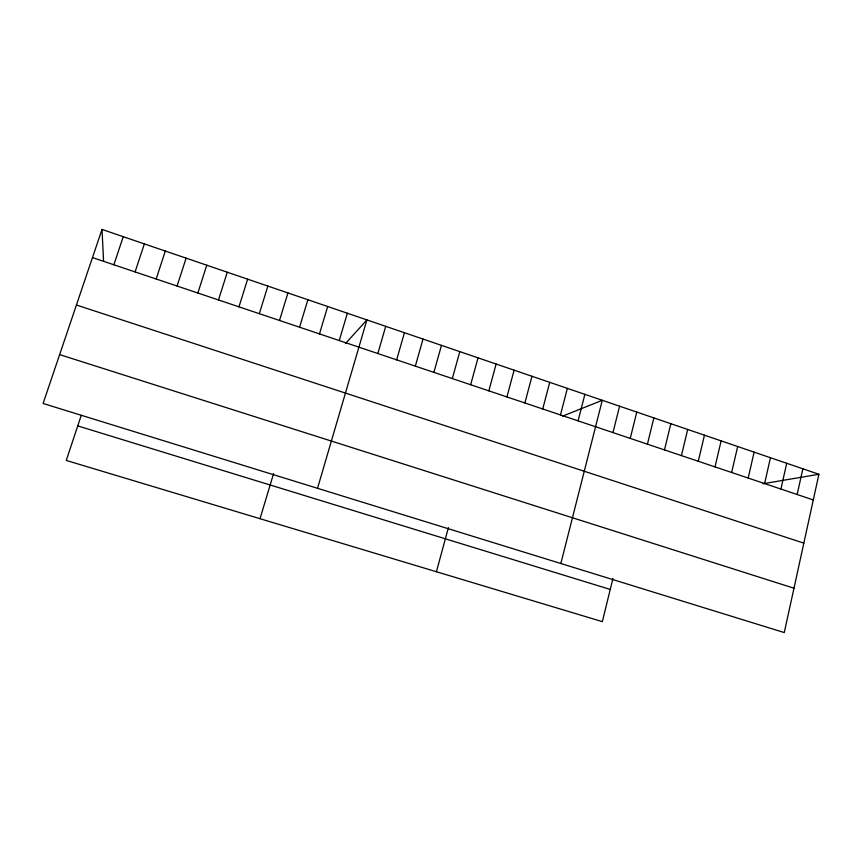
<?xml version="1.0" encoding="UTF-8"?>
<svg xmlns="http://www.w3.org/2000/svg" width="862" height="862" viewBox="0 0 862 862"><rect width="100%" height="100%" fill="white"/><g stroke="black" fill="none" stroke-linecap="round" stroke-linejoin="round"><path stroke-width="1.29" d="M818.9 474.272L784.269 632.568L43.1 403.481L102.007 229.432L818.9 474.272L763.075 483.733M797.156 494.519L802.856 468.788M780.929 489.066L786.704 463.271M764.605 483.571L770.466 457.722M748.173 478.054L754.121 452.141M731.644 472.495L737.667 446.527M715.007 466.902L721.117 440.87M698.274 461.278L704.459 435.191M681.422 455.61L687.704 429.459M664.473 449.91L670.83 423.705M612.947 578.456L602.333 621.642L66.266 460.437L81.254 415.301M647.416 444.178L653.859 417.908M630.241 438.402L636.781 412.068M612.968 432.595L619.595 406.207M560.839 563.5L602.29 400.291L562.606 416.13M578.068 420.861L584.878 394.343M560.462 414.934L567.358 388.363M542.726 408.976L549.73 382.34M524.883 402.974L531.973 376.285M506.921 396.94L514.108 370.175M436.409 571.743L448.434 527.566M488.84 390.852L496.124 364.033M470.652 384.743L478.033 357.859M452.334 378.58L459.812 351.631M433.888 372.384L441.473 345.371M415.333 366.135L423.016 339.068M396.649 359.853L404.429 332.721M377.836 353.539L385.723 326.332M317.528 488.301L366.9 319.899L345.49 343.561M339.262 340.565L347.364 313.229M319.479 333.917L327.689 306.516M260.022 518.698L273.61 473.497M299.567 327.215L307.885 299.75M279.503 320.47L287.951 292.94M259.311 313.682L267.866 286.076M238.968 306.84L247.642 279.169M218.485 299.954L227.277 272.22M197.861 293.015L206.772 265.216M177.087 286.033L186.117 258.158M156.162 278.997L165.31 251.057M135.086 271.918L144.363 243.903M113.859 264.774L123.255 236.694M77.742 425.903L610.242 589.446M59.64 354.616L793.967 588.218M76.427 305.019L803.837 543.135M92.482 257.587L813.286 499.938M102.007 229.432L103.569 260.97"/></g></svg>
